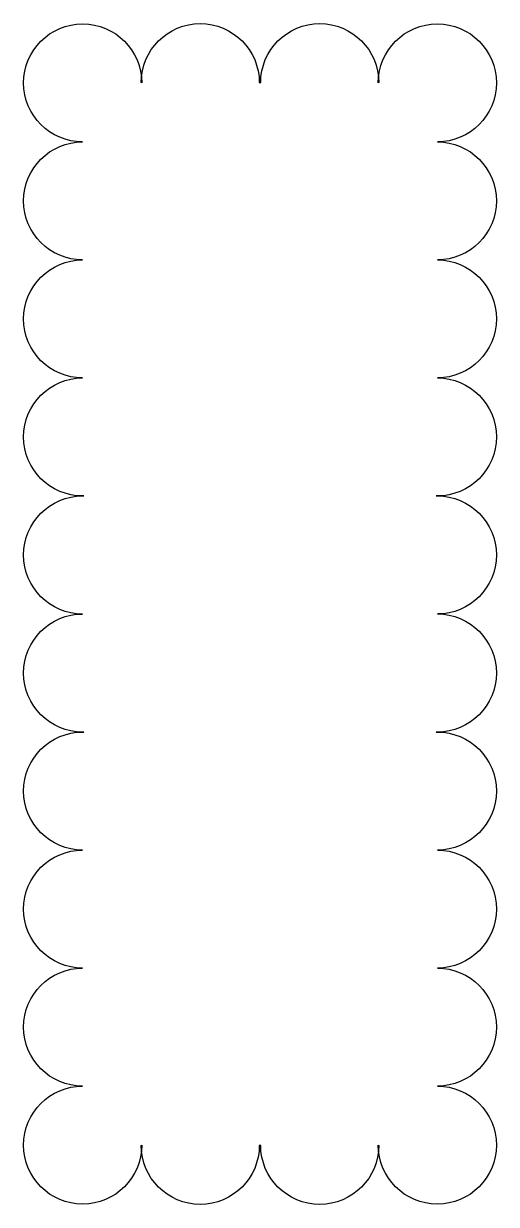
# Model space of a CAD drawing. Header units: centimetres. Extents: x -2.9 to 2.9, y -7.1 to 7.1.
import ezdxf

# ---------------------------------------------------------------- set-up
doc = ezdxf.new("R2010")
doc.units = ezdxf.units.CM
doc.header["$MEASUREMENT"] = 0
doc.layers.add('Camada 1', color=7, linetype='Continuous')

msp = doc.modelspace()

# ---------------------------------------------------------------- linework, layer by layer
at = {"layer": 'Camada 1'}
msp.add_open_spline([(2.14581, 0.00001), (2.54033, 0.00001), (2.86019, 0.31984), (2.86019, 0.71439), (2.86019, 0.71439), (2.86019, 1.10894), (2.54034, 1.42877), (2.14581, 1.42877), (2.14581, 1.42877), (2.14089, 1.42877), (2.13599, 1.42872), (2.1311, 1.42861), (2.1311, 1.42861), (2.1311, 1.42861), (2.14581, 1.42877), (2.14581, 1.42877), (2.14581, 1.42877), (2.54033, 1.42877), (2.86019, 1.7486), (2.86019, 2.14315), (2.86019, 2.14315), (2.86019, 2.5377), (2.54034, 2.85753), (2.14581, 2.85753), (2.14581, 2.85753), (2.54033, 2.85753), (2.86019, 3.17736), (2.86019, 3.57191), (2.86019, 3.57191), (2.86019, 3.96643), (2.54034, 4.28629), (2.14581, 4.28629), (2.14581, 4.28629), (2.54033, 4.28629), (2.86019, 4.60612), (2.86019, 5.00067), (2.86019, 5.00067), (2.86019, 5.39519), (2.54034, 5.71505), (2.14581, 5.71505), (2.14581, 5.71505), (2.54033, 5.71505), (2.86019, 6.03488), (2.86019, 6.42943), (2.86019, 6.42943), (2.86019, 6.82395), (2.54034, 7.14381), (2.14581, 7.14381), (2.14581, 7.14381), (1.75126, 7.14381), (1.43143, 6.82396), (1.43143, 6.42943), (1.43143, 6.42943), (1.43143, 6.42943), (1.43712, 6.43262), (1.43712, 6.43262), (1.43712, 6.43262), (1.43712, 6.82717), (1.11729, 7.147), (0.72274, 7.147), (0.72274, 7.147), (0.32822, 7.147), (0.00836, 6.82717), (0.00836, 6.43262), (0.00836, 6.43262), (0.00836, 6.43262), (-0.00837, 6.43262), (-0.00837, 6.43262), (-0.00837, 6.43262), (-0.00837, 6.82717), (-0.32822, 7.147), (-0.72275, 7.147), (-0.72275, 7.147), (-1.1173, 7.147), (-1.43713, 6.82717), (-1.43713, 6.43262), (-1.43713, 6.43262), (-1.43713, 6.43262), (-1.43144, 6.42939), (-1.43144, 6.42939), (-1.43144, 6.42939), (-1.43144, 6.82391), (-1.75127, 7.14377), (-2.14582, 7.14377), (-2.14582, 7.14377), (-2.54037, 7.14377), (-2.8602, 6.82392), (-2.8602, 6.42939), (-2.8602, 6.42939), (-2.8602, 6.03484), (-2.54037, 5.71501), (-2.14582, 5.71501), (-2.14582, 5.71501), (-2.54037, 5.71501), (-2.8602, 5.39516), (-2.8602, 5.00063), (-2.8602, 5.00063), (-2.8602, 4.60608), (-2.54037, 4.28625), (-2.14582, 4.28625), (-2.14582, 4.28625), (-2.54037, 4.28625), (-2.8602, 3.9664), (-2.8602, 3.57187), (-2.8602, 3.57187), (-2.8602, 3.17732), (-2.54037, 2.85749), (-2.14582, 2.85749), (-2.14582, 2.85749), (-2.54037, 2.85749), (-2.8602, 2.53766), (-2.8602, 2.14311), (-2.8602, 2.14311), (-2.8602, 1.74856), (-2.54037, 1.42873), (-2.14582, 1.42873), (-2.14582, 1.42873), (-2.14582, 1.42873), (-2.13111, 1.42857), (-2.13111, 1.42857), (-2.13111, 1.42857), (-2.136, 1.42868), (-2.1409, 1.42873), (-2.14582, 1.42873), (-2.14582, 1.42873), (-2.54037, 1.42873), (-2.8602, 1.1089), (-2.8602, 0.71435), (-2.8602, 0.71435), (-2.8602, 0.3198), (-2.54037, -0.00003), (-2.14582, -0.00003), (-2.14582, -0.00003), (-2.54037, -0.00003), (-2.8602, -0.31988), (-2.8602, -0.71443), (-2.8602, -0.71443), (-2.8602, -1.10895), (-2.54037, -1.42881), (-2.14582, -1.42881), (-2.14582, -1.42881), (-2.1409, -1.42881), (-2.136, -1.42876), (-2.13111, -1.42865), (-2.13111, -1.42865), (-2.13111, -1.42865), (-2.14581, -1.42876), (-2.14581, -1.42876), (-2.14581, -1.42876), (-2.54036, -1.42876), (-2.86019, -1.74859), (-2.86019, -2.14314), (-2.86019, -2.14314), (-2.86019, -2.53766), (-2.54036, -2.85752), (-2.14581, -2.85752), (-2.14581, -2.85752), (-2.54036, -2.85752), (-2.86019, -3.17735), (-2.86019, -3.5719), (-2.86019, -3.5719), (-2.86019, -3.96642), (-2.54036, -4.28628), (-2.14581, -4.28628), (-2.14581, -4.28628), (-2.54036, -4.28628), (-2.86019, -4.60611), (-2.86019, -5.00066), (-2.86019, -5.00066), (-2.86019, -5.39518), (-2.54036, -5.71504), (-2.14581, -5.71504), (-2.14581, -5.71504), (-2.54036, -5.71504), (-2.86019, -6.03487), (-2.86019, -6.42942), (-2.86019, -6.42942), (-2.86019, -6.82394), (-2.54036, -7.1438), (-2.14581, -7.1438), (-2.14581, -7.1438), (-1.75126, -7.1438), (-1.43143, -6.82395), (-1.43143, -6.42942), (-1.43143, -6.42942), (-1.43143, -6.42942), (-1.43712, -6.43265), (-1.43712, -6.43265), (-1.43712, -6.43265), (-1.43712, -6.8272), (-1.11729, -7.14703), (-0.72274, -7.14703), (-0.72274, -7.14703), (-0.32822, -7.14703), (-0.00836, -6.8272), (-0.00836, -6.43265), (-0.00836, -6.43265), (-0.00836, -6.43265), (0.00837, -6.43262), (0.00837, -6.43262), (0.00837, -6.43262), (0.00837, -6.82717), (0.32822, -7.147), (0.72275, -7.147), (0.72275, -7.147), (1.1173, -7.147), (1.43713, -6.82717), (1.43713, -6.43262), (1.43713, -6.43262), (1.43713, -6.43262), (1.43144, -6.42939), (1.43144, -6.42939), (1.43144, -6.42939), (1.43144, -6.82391), (1.75127, -7.14377), (2.14582, -7.14377), (2.14582, -7.14377), (2.54034, -7.14377), (2.8602, -6.82392), (2.8602, -6.42939), (2.8602, -6.42939), (2.8602, -6.03484), (2.54035, -5.71501), (2.14582, -5.71501), (2.14582, -5.71501), (2.54034, -5.71501), (2.8602, -5.39516), (2.8602, -5.00063), (2.8602, -5.00063), (2.8602, -4.60608), (2.54035, -4.28625), (2.14582, -4.28625), (2.14582, -4.28625), (2.54034, -4.28625), (2.8602, -3.9664), (2.8602, -3.57187), (2.8602, -3.57187), (2.8602, -3.17732), (2.54035, -2.85749), (2.14582, -2.85749), (2.14582, -2.85749), (2.54034, -2.85749), (2.8602, -2.53764), (2.8602, -2.14311), (2.8602, -2.14311), (2.8602, -1.74856), (2.54035, -1.42873), (2.14582, -1.42873), (2.14582, -1.42873), (2.14582, -1.42873), (2.13111, -1.42857), (2.13111, -1.42857), (2.13111, -1.42857), (2.136, -1.42868), (2.1409, -1.42873), (2.14582, -1.42873), (2.14582, -1.42873), (2.54034, -1.42873), (2.8602, -1.10888), (2.8602, -0.71435), (2.8602, -0.71435), (2.86019, -0.31984), (2.54033, 0.00001), (2.14581, 0.00001)], degree=3, knots=[0, 0, 0, 0, 0.01492537, 0.01492537, 0.01492537, 0.01492537, 0.02985075, 0.02985075, 0.02985075, 0.02985075, 0.04477612, 0.04477612, 0.04477612, 0.04477612, 0.05970149, 0.05970149, 0.05970149, 0.05970149, 0.07462687, 0.07462687, 0.07462687, 0.07462687, 0.08955224, 0.08955224, 0.08955224, 0.08955224, 0.10447761, 0.10447761, 0.10447761, 0.10447761, 0.11940299, 0.11940299, 0.11940299, 0.11940299, 0.13432836, 0.13432836, 0.13432836, 0.13432836, 0.14925373, 0.14925373, 0.14925373, 0.14925373, 0.1641791, 0.1641791, 0.1641791, 0.1641791, 0.17910448, 0.17910448, 0.17910448, 0.17910448, 0.19402985, 0.19402985, 0.19402985, 0.19402985, 0.20895522, 0.20895522, 0.20895522, 0.20895522, 0.2238806, 0.2238806, 0.2238806, 0.2238806, 0.23880597, 0.23880597, 0.23880597, 0.23880597, 0.25373134, 0.25373134, 0.25373134, 0.25373134, 0.26865672, 0.26865672, 0.26865672, 0.26865672, 0.28358209, 0.28358209, 0.28358209, 0.28358209, 0.29850746, 0.29850746, 0.29850746, 0.29850746, 0.31343284, 0.31343284, 0.31343284, 0.31343284, 0.32835821, 0.32835821, 0.32835821, 0.32835821, 0.34328358, 0.34328358, 0.34328358, 0.34328358, 0.35820896, 0.35820896, 0.35820896, 0.35820896, 0.37313433, 0.37313433, 0.37313433, 0.37313433, 0.3880597, 0.3880597, 0.3880597, 0.3880597, 0.40298507, 0.40298507, 0.40298507, 0.40298507, 0.41791045, 0.41791045, 0.41791045, 0.41791045, 0.43283582, 0.43283582, 0.43283582, 0.43283582, 0.44776119, 0.44776119, 0.44776119, 0.44776119, 0.46268657, 0.46268657, 0.46268657, 0.46268657, 0.47761194, 0.47761194, 0.47761194, 0.47761194, 0.49253731, 0.49253731, 0.49253731, 0.49253731, 0.50746269, 0.50746269, 0.50746269, 0.50746269, 0.52238806, 0.52238806, 0.52238806, 0.52238806, 0.53731343, 0.53731343, 0.53731343, 0.53731343, 0.55223881, 0.55223881, 0.55223881, 0.55223881, 0.56716418, 0.56716418, 0.56716418, 0.56716418, 0.58208955, 0.58208955, 0.58208955, 0.58208955, 0.59701493, 0.59701493, 0.59701493, 0.59701493, 0.6119403, 0.6119403, 0.6119403, 0.6119403, 0.62686567, 0.62686567, 0.62686567, 0.62686567, 0.64179104, 0.64179104, 0.64179104, 0.64179104, 0.65671642, 0.65671642, 0.65671642, 0.65671642, 0.67164179, 0.67164179, 0.67164179, 0.67164179, 0.68656716, 0.68656716, 0.68656716, 0.68656716, 0.70149254, 0.70149254, 0.70149254, 0.70149254, 0.71641791, 0.71641791, 0.71641791, 0.71641791, 0.73134328, 0.73134328, 0.73134328, 0.73134328, 0.74626866, 0.74626866, 0.74626866, 0.74626866, 0.76119403, 0.76119403, 0.76119403, 0.76119403, 0.7761194, 0.7761194, 0.7761194, 0.7761194, 0.79104478, 0.79104478, 0.79104478, 0.79104478, 0.80597015, 0.80597015, 0.80597015, 0.80597015, 0.82089552, 0.82089552, 0.82089552, 0.82089552, 0.8358209, 0.8358209, 0.8358209, 0.8358209, 0.85074627, 0.85074627, 0.85074627, 0.85074627, 0.86567164, 0.86567164, 0.86567164, 0.86567164, 0.88059701, 0.88059701, 0.88059701, 0.88059701, 0.89552239, 0.89552239, 0.89552239, 0.89552239, 0.91044776, 0.91044776, 0.91044776, 0.91044776, 0.92537313, 0.92537313, 0.92537313, 0.92537313, 0.94029851, 0.94029851, 0.94029851, 0.94029851, 0.95522388, 0.95522388, 0.95522388, 0.95522388, 0.97014925, 0.97014925, 0.97014925, 0.97014925, 1, 1, 1, 1], dxfattribs=at)

doc.saveas('drawing.dxf')
